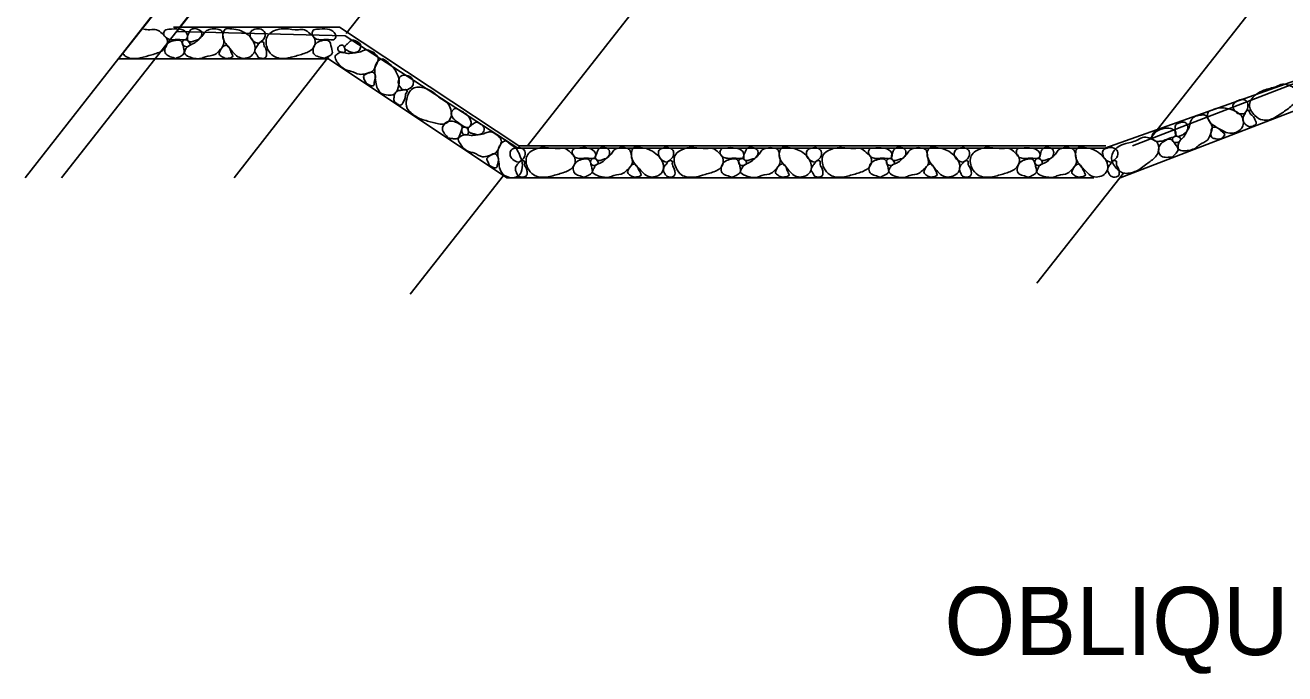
# Model space of a CAD drawing. Extents: x 1.7 to 16.3, y 0.2 to 10.2.
# Drawn here: x 2.417 to 4.708, y 6.211 to 7.39 of the extents above; entities that cross this region are included whole.
import ezdxf

# ---------------------------------------------------------------- set-up
doc = ezdxf.new("R2010")
doc.units = 0
for name, color, linetype in [('SD_P_Prop Object Lines', 7, 'Continuous'), ('SD_P_Shading', 7, 'Continuous'), ('SD_P_Subtitles', 7, 'Continuous')]:
    doc.layers.add(name, color=color, linetype=linetype)

msp = doc.modelspace()

# ---------------------------------------------------------------- linework, layer by layer
at = {"layer": 'SD_P_Prop Object Lines'}
for p, q in [((3.001, 7.375), (4.823, 9.695)), ((2.417, 7.113), (4.434, 9.691)), ((2.483, 7.113), (4.512, 9.691)), ((2.587, 7.329), (4.269, 9.475)), ((3.331, 7.171), (5.145, 9.485)), ((4.463, 7.183), (6.261, 9.473)), ((2.695, 7.383), (4.309, 9.439)), ((2.695, 7.383), (4.309, 9.439)), ((2.687, 7.387), (2.989, 7.387)), ((2.989, 7.387), (3.315, 7.171)), ((4.431, 7.171), (4.993, 7.387)), ((2.797, 7.113), (2.969, 7.333)), ((2.587, 7.329), (2.969, 7.329)), ((2.587, 7.329), (2.969, 7.329)), ((2.969, 7.329), (3.293, 7.113)), ((2.969, 7.329), (3.293, 7.113)), ((4.409, 7.113), (4.971, 7.329)), ((4.409, 7.113), (4.971, 7.329)), ((3.315, 7.171), (4.383, 7.171)), ((3.117, 6.901), (3.287, 7.117)), ((3.293, 7.113), (4.361, 7.113)), ((3.293, 7.113), (4.361, 7.113)), ((4.257, 6.921), (4.415, 7.121))]:
    msp.add_line(p, q, dxfattribs=at)
for points in [[(2.632, 7.383), (2.644, 7.382), (2.656, 7.382), (2.666, 7.375), (2.675, 7.365), (2.671, 7.348), (2.663, 7.342), (2.642, 7.335), (2.621, 7.33), (2.61, 7.33)], [(2.686, 7.364), (2.678, 7.365), (2.67, 7.371), (2.669, 7.377), (2.673, 7.382), (2.678, 7.383), (2.698, 7.383), (2.71, 7.377), (2.712, 7.369), (2.709, 7.364), (2.703, 7.364), (2.686, 7.364)], [(2.725, 7.33), (2.715, 7.333), (2.707, 7.34), (2.708, 7.345), (2.712, 7.351), (2.723, 7.357), (2.732, 7.364), (2.74, 7.372), (2.745, 7.379), (2.754, 7.383), (2.767, 7.383), (2.774, 7.38), (2.777, 7.369), (2.778, 7.355), (2.77, 7.344), (2.762, 7.337), (2.745, 7.333), (2.737, 7.33), (2.725, 7.33)], [(2.732, 7.364), (2.725, 7.362), (2.718, 7.36), (2.713, 7.362), (2.712, 7.365), (2.713, 7.372), (2.715, 7.377), (2.718, 7.382), (2.723, 7.384), (2.733, 7.382), (2.737, 7.379), (2.737, 7.37), (2.732, 7.364)], [(2.814, 7.33), (2.804, 7.333), (2.794, 7.342), (2.784, 7.354), (2.777, 7.366), (2.777, 7.375), (2.781, 7.383), (2.789, 7.384), (2.804, 7.382), (2.816, 7.377), (2.828, 7.367), (2.835, 7.352), (2.834, 7.342), (2.826, 7.333), (2.814, 7.33)], [(2.841, 7.357), (2.831, 7.362), (2.826, 7.372), (2.828, 7.379), (2.835, 7.383), (2.846, 7.383), (2.853, 7.377), (2.853, 7.369), (2.844, 7.359), (2.841, 7.357)], [(2.88, 7.33), (2.869, 7.334), (2.858, 7.347), (2.857, 7.369), (2.875, 7.382), (2.89, 7.384), (2.914, 7.382), (2.925, 7.382), (2.935, 7.375), (2.944, 7.365), (2.94, 7.348), (2.932, 7.342), (2.912, 7.335), (2.89, 7.33), (2.88, 7.33)], [(2.956, 7.364), (2.947, 7.365), (2.94, 7.371), (2.939, 7.377), (2.942, 7.382), (2.947, 7.383), (2.967, 7.383), (2.979, 7.377), (2.982, 7.369), (2.978, 7.364), (2.973, 7.364), (2.956, 7.364)], [(2.691, 7.33), (2.681, 7.333), (2.673, 7.338), (2.671, 7.347), (2.676, 7.357), (2.687, 7.362), (2.7, 7.362), (2.705, 7.35), (2.705, 7.338), (2.698, 7.333), (2.691, 7.33)], [(2.712, 7.351), (2.707, 7.352), (2.703, 7.355), (2.703, 7.36), (2.707, 7.364), (2.713, 7.362), (2.717, 7.355), (2.712, 7.351)], [(2.856, 7.335), (2.855, 7.332), (2.848, 7.33), (2.841, 7.332), (2.838, 7.337), (2.835, 7.342), (2.836, 7.348), (2.841, 7.355), (2.844, 7.359), (2.848, 7.36), (2.851, 7.359), (2.851, 7.355), (2.855, 7.347), (2.856, 7.34), (2.856, 7.335)], [(2.961, 7.33), (2.951, 7.333), (2.942, 7.338), (2.941, 7.347), (2.946, 7.357), (2.956, 7.362), (2.969, 7.362), (2.974, 7.35), (2.975, 7.338), (2.967, 7.333), (2.961, 7.33)], [(3.015, 7.34), (3.008, 7.342), (3.002, 7.345), (2.998, 7.349), (2.999, 7.353), (3.004, 7.357), (3.008, 7.361), (3.014, 7.363), (3.019, 7.361), (3.027, 7.355), (3.027, 7.35), (3.023, 7.343), (3.015, 7.34)], [(2.61, 7.33), (2.599, 7.334), (2.594, 7.34)], [(2.782, 7.33), (2.775, 7.333), (2.77, 7.338), (2.772, 7.345), (2.779, 7.353), (2.782, 7.354), (2.789, 7.348), (2.792, 7.34), (2.794, 7.333), (2.782, 7.33), (2.784, 7.33)], [(2.991, 7.316), (2.984, 7.324), (2.981, 7.334), (2.985, 7.338), (2.991, 7.341), (3.004, 7.339), (3.015, 7.34), (3.027, 7.342), (3.034, 7.345), (3.044, 7.344), (3.055, 7.337), (3.059, 7.331), (3.056, 7.319), (3.049, 7.307), (3.036, 7.302), (3.025, 7.301), (3.009, 7.307), (3, 7.309), (2.991, 7.316)], [(2.991, 7.341), (2.987, 7.344), (2.986, 7.349), (2.989, 7.353), (2.994, 7.354), (2.998, 7.349), (2.998, 7.341), (2.991, 7.341)], [(3.065, 7.266), (3.058, 7.275), (3.055, 7.287), (3.053, 7.303), (3.054, 7.317), (3.059, 7.325), (3.067, 7.329), (3.074, 7.325), (3.085, 7.315), (3.092, 7.305), (3.097, 7.29), (3.094, 7.273), (3.088, 7.265), (3.077, 7.263), (3.065, 7.266)], [(3.038, 7.284), (3.034, 7.291), (3.033, 7.298), (3.038, 7.302), (3.048, 7.305), (3.051, 7.304), (3.054, 7.296), (3.052, 7.287), (3.05, 7.28), (3.038, 7.284), (3.04, 7.283)], [(3.102, 7.274), (3.096, 7.284), (3.098, 7.295), (3.103, 7.299), (3.111, 7.299), (3.121, 7.293), (3.123, 7.284), (3.119, 7.277), (3.106, 7.273), (3.102, 7.274)], [(3.103, 7.247), (3.099, 7.245), (3.093, 7.248), (3.088, 7.253), (3.088, 7.259), (3.089, 7.264), (3.093, 7.27), (3.101, 7.272), (3.106, 7.273), (3.11, 7.273), (3.112, 7.27), (3.11, 7.267), (3.108, 7.258), (3.105, 7.251), (3.103, 7.247)], [(3.12, 7.23), (3.112, 7.239), (3.111, 7.256), (3.122, 7.275), (3.144, 7.276), (3.158, 7.269), (3.176, 7.255), (3.186, 7.248), (3.191, 7.237), (3.192, 7.224), (3.18, 7.211), (3.169, 7.211), (3.149, 7.216), (3.128, 7.224), (3.12, 7.23)], [(4.68, 7.218), (4.668, 7.218), (4.654, 7.226), (4.644, 7.246), (4.657, 7.265), (4.67, 7.272), (4.693, 7.279), (4.704, 7.283), (4.716, 7.281), (4.727, 7.274), (4.73, 7.257), (4.725, 7.248), (4.708, 7.234), (4.689, 7.222), (4.68, 7.218)], [(4.634, 7.229), (4.623, 7.23), (4.615, 7.238), (4.614, 7.245), (4.619, 7.251), (4.629, 7.255), (4.638, 7.253), (4.641, 7.245), (4.637, 7.232), (4.634, 7.229)], [(3.201, 7.216), (3.195, 7.222), (3.192, 7.231), (3.195, 7.236), (3.2, 7.239), (3.205, 7.237), (3.222, 7.226), (3.228, 7.214), (3.226, 7.206), (3.22, 7.204), (3.215, 7.206), (3.201, 7.216)], [(4.536, 7.163), (4.525, 7.162), (4.515, 7.165), (4.514, 7.171), (4.516, 7.178), (4.524, 7.187), (4.53, 7.197), (4.535, 7.207), (4.537, 7.215), (4.543, 7.223), (4.556, 7.227), (4.563, 7.227), (4.57, 7.218), (4.576, 7.206), (4.573, 7.192), (4.568, 7.182), (4.553, 7.173), (4.546, 7.167), (4.536, 7.163)], [(4.619, 7.195), (4.608, 7.194), (4.596, 7.198), (4.582, 7.206), (4.571, 7.215), (4.568, 7.224), (4.569, 7.232), (4.576, 7.236), (4.591, 7.24), (4.603, 7.239), (4.618, 7.234), (4.631, 7.223), (4.633, 7.213), (4.629, 7.202), (4.619, 7.195)], [(4.656, 7.214), (4.656, 7.211), (4.65, 7.207), (4.643, 7.206), (4.638, 7.209), (4.634, 7.213), (4.632, 7.22), (4.635, 7.228), (4.637, 7.232), (4.639, 7.235), (4.643, 7.235), (4.644, 7.232), (4.65, 7.225), (4.654, 7.219), (4.656, 7.214)], [(3.187, 7.185), (3.18, 7.193), (3.176, 7.202), (3.179, 7.21), (3.189, 7.216), (3.2, 7.214), (3.211, 7.207), (3.209, 7.194), (3.203, 7.184), (3.194, 7.184), (3.187, 7.185)], [(3.215, 7.166), (3.208, 7.175), (3.205, 7.185), (3.209, 7.188), (3.215, 7.191), (3.228, 7.19), (3.239, 7.191), (3.251, 7.193), (3.259, 7.196), (3.268, 7.195), (3.279, 7.187), (3.283, 7.181), (3.28, 7.17), (3.273, 7.158), (3.26, 7.153), (3.249, 7.151), (3.233, 7.158), (3.225, 7.16), (3.215, 7.166)], [(3.215, 7.191), (3.212, 7.195), (3.211, 7.199), (3.213, 7.204), (3.218, 7.205), (3.223, 7.199), (3.222, 7.192), (3.215, 7.191)], [(3.239, 7.191), (3.232, 7.193), (3.226, 7.195), (3.223, 7.199), (3.223, 7.203), (3.228, 7.208), (3.232, 7.211), (3.238, 7.214), (3.243, 7.212), (3.251, 7.205), (3.252, 7.2), (3.247, 7.193), (3.239, 7.191)], [(4.487, 7.18), (4.479, 7.179), (4.47, 7.181), (4.467, 7.187), (4.468, 7.193), (4.472, 7.196), (4.491, 7.203), (4.504, 7.201), (4.51, 7.195), (4.508, 7.188), (4.503, 7.186), (4.487, 7.18)], [(4.53, 7.197), (4.524, 7.192), (4.518, 7.189), (4.513, 7.188), (4.51, 7.191), (4.509, 7.198), (4.509, 7.203), (4.51, 7.209), (4.515, 7.212), (4.525, 7.214), (4.529, 7.212), (4.532, 7.205), (4.53, 7.197)], [(4.589, 7.183), (4.581, 7.184), (4.575, 7.187), (4.574, 7.194), (4.577, 7.204), (4.581, 7.205), (4.588, 7.202), (4.595, 7.196), (4.599, 7.191), (4.589, 7.183), (4.59, 7.184)], [(3.289, 7.117), (3.282, 7.125), (3.279, 7.138), (3.277, 7.153), (3.278, 7.167), (3.283, 7.175), (3.291, 7.18), (3.298, 7.175), (3.31, 7.166), (3.316, 7.155), (3.321, 7.14), (3.319, 7.123), (3.312, 7.115), (3.301, 7.113), (3.289, 7.117)], [(4.428, 7.122), (4.417, 7.121), (4.402, 7.13), (4.393, 7.15), (4.405, 7.169), (4.419, 7.175), (4.441, 7.182), (4.452, 7.187), (4.464, 7.184), (4.476, 7.177), (4.478, 7.16), (4.473, 7.151), (4.457, 7.138), (4.438, 7.125), (4.428, 7.122)], [(4.504, 7.151), (4.493, 7.15), (4.484, 7.152), (4.479, 7.159), (4.48, 7.17), (4.488, 7.179), (4.5, 7.183), (4.509, 7.174), (4.514, 7.163), (4.509, 7.156), (4.504, 7.151)], [(4.516, 7.178), (4.51, 7.177), (4.506, 7.178), (4.504, 7.183), (4.506, 7.187), (4.513, 7.188), (4.519, 7.183), (4.516, 7.178)], [(3.262, 7.135), (3.259, 7.141), (3.257, 7.148), (3.262, 7.153), (3.273, 7.156), (3.275, 7.154), (3.278, 7.146), (3.276, 7.137), (3.274, 7.131), (3.262, 7.135), (3.264, 7.134)], [(3.314, 7.141), (3.304, 7.146), (3.299, 7.156), (3.301, 7.163), (3.308, 7.167), (3.319, 7.167), (3.326, 7.161), (3.326, 7.153), (3.318, 7.143), (3.314, 7.141)], [(3.353, 7.114), (3.342, 7.118), (3.331, 7.131), (3.33, 7.153), (3.348, 7.166), (3.363, 7.168), (3.387, 7.166), (3.399, 7.166), (3.409, 7.159), (3.417, 7.149), (3.413, 7.132), (3.405, 7.126), (3.385, 7.119), (3.363, 7.114), (3.353, 7.114)], [(3.429, 7.148), (3.42, 7.149), (3.413, 7.155), (3.412, 7.161), (3.416, 7.166), (3.421, 7.167), (3.441, 7.167), (3.452, 7.161), (3.455, 7.153), (3.451, 7.148), (3.446, 7.148), (3.429, 7.148)], [(3.454, 7.135), (3.449, 7.136), (3.446, 7.139), (3.446, 7.144), (3.449, 7.148), (3.456, 7.146), (3.459, 7.139), (3.454, 7.135)], [(3.468, 7.114), (3.458, 7.117), (3.449, 7.124), (3.451, 7.129), (3.454, 7.135), (3.466, 7.141), (3.474, 7.148), (3.483, 7.156), (3.488, 7.163), (3.496, 7.167), (3.51, 7.167), (3.516, 7.164), (3.52, 7.153), (3.521, 7.139), (3.513, 7.128), (3.505, 7.121), (3.488, 7.117), (3.479, 7.114), (3.468, 7.114)], [(3.474, 7.148), (3.468, 7.146), (3.461, 7.144), (3.456, 7.146), (3.454, 7.149), (3.456, 7.156), (3.458, 7.161), (3.461, 7.166), (3.466, 7.168), (3.476, 7.166), (3.479, 7.163), (3.479, 7.154), (3.474, 7.148)], [(3.557, 7.114), (3.547, 7.117), (3.537, 7.126), (3.526, 7.138), (3.52, 7.15), (3.52, 7.159), (3.523, 7.167), (3.532, 7.168), (3.547, 7.166), (3.558, 7.161), (3.57, 7.151), (3.578, 7.136), (3.577, 7.126), (3.569, 7.117), (3.557, 7.114)], [(3.584, 7.141), (3.574, 7.146), (3.569, 7.156), (3.57, 7.163), (3.577, 7.167), (3.589, 7.167), (3.596, 7.161), (3.596, 7.153), (3.587, 7.143), (3.584, 7.141)], [(3.622, 7.114), (3.611, 7.118), (3.601, 7.131), (3.599, 7.153), (3.617, 7.166), (3.633, 7.168), (3.656, 7.166), (3.668, 7.166), (3.678, 7.159), (3.686, 7.149), (3.683, 7.132), (3.675, 7.126), (3.654, 7.119), (3.633, 7.114), (3.622, 7.114)], [(3.724, 7.135), (3.718, 7.136), (3.715, 7.139), (3.715, 7.144), (3.718, 7.148), (3.725, 7.146), (3.729, 7.139), (3.724, 7.135)], [(3.737, 7.114), (3.727, 7.117), (3.718, 7.124), (3.72, 7.129), (3.724, 7.135), (3.735, 7.141), (3.744, 7.148), (3.752, 7.156), (3.757, 7.163), (3.766, 7.167), (3.779, 7.167), (3.786, 7.164), (3.789, 7.153), (3.79, 7.139), (3.782, 7.128), (3.774, 7.121), (3.757, 7.117), (3.749, 7.114), (3.737, 7.114)], [(3.744, 7.148), (3.737, 7.146), (3.73, 7.144), (3.725, 7.146), (3.724, 7.149), (3.725, 7.156), (3.727, 7.161), (3.73, 7.166), (3.735, 7.168), (3.745, 7.166), (3.749, 7.163), (3.749, 7.154), (3.744, 7.148)], [(3.826, 7.114), (3.816, 7.117), (3.806, 7.126), (3.796, 7.138), (3.789, 7.15), (3.789, 7.159), (3.793, 7.167), (3.801, 7.168), (3.816, 7.166), (3.828, 7.161), (3.84, 7.151), (3.847, 7.136), (3.846, 7.126), (3.838, 7.117), (3.826, 7.114)], [(3.853, 7.141), (3.843, 7.146), (3.838, 7.156), (3.84, 7.163), (3.847, 7.167), (3.858, 7.167), (3.865, 7.161), (3.865, 7.153), (3.856, 7.143), (3.853, 7.141)], [(3.892, 7.114), (3.881, 7.118), (3.87, 7.131), (3.868, 7.153), (3.887, 7.166), (3.902, 7.168), (3.925, 7.166), (3.937, 7.166), (3.947, 7.159), (3.956, 7.149), (3.952, 7.132), (3.944, 7.126), (3.924, 7.119), (3.902, 7.114), (3.892, 7.114)], [(3.968, 7.148), (3.959, 7.149), (3.952, 7.155), (3.951, 7.161), (3.954, 7.166), (3.959, 7.167), (3.979, 7.167), (3.991, 7.161), (3.994, 7.153), (3.99, 7.148), (3.984, 7.148), (3.968, 7.148)], [(4.006, 7.114), (3.996, 7.117), (3.988, 7.124), (3.989, 7.129), (3.993, 7.135), (4.005, 7.141), (4.013, 7.148), (4.021, 7.156), (4.026, 7.163), (4.035, 7.167), (4.048, 7.167), (4.055, 7.164), (4.058, 7.153), (4.06, 7.139), (4.051, 7.128), (4.043, 7.121), (4.026, 7.117), (4.018, 7.114), (4.006, 7.114)], [(4.013, 7.148), (4.006, 7.146), (3.999, 7.144), (3.994, 7.146), (3.993, 7.149), (3.994, 7.156), (3.996, 7.161), (3.999, 7.166), (4.005, 7.168), (4.015, 7.166), (4.018, 7.163), (4.018, 7.154), (4.013, 7.148)], [(4.095, 7.114), (4.085, 7.117), (4.075, 7.126), (4.065, 7.138), (4.059, 7.15), (4.058, 7.159), (4.062, 7.167), (4.07, 7.168), (4.085, 7.166), (4.097, 7.161), (4.109, 7.151), (4.117, 7.136), (4.116, 7.126), (4.107, 7.117), (4.095, 7.114)], [(4.122, 7.141), (4.112, 7.146), (4.107, 7.156), (4.109, 7.163), (4.116, 7.167), (4.127, 7.167), (4.134, 7.161), (4.134, 7.153), (4.126, 7.143), (4.122, 7.141)], [(4.161, 7.114), (4.15, 7.118), (4.139, 7.131), (4.138, 7.153), (4.156, 7.166), (4.171, 7.168), (4.195, 7.166), (4.207, 7.166), (4.217, 7.159), (4.225, 7.149), (4.221, 7.132), (4.213, 7.126), (4.193, 7.119), (4.171, 7.114), (4.161, 7.114)], [(4.237, 7.148), (4.228, 7.149), (4.221, 7.155), (4.22, 7.161), (4.223, 7.166), (4.229, 7.167), (4.249, 7.167), (4.26, 7.161), (4.263, 7.153), (4.259, 7.148), (4.254, 7.148), (4.237, 7.148)], [(4.262, 7.135), (4.257, 7.136), (4.254, 7.139), (4.254, 7.144), (4.257, 7.148), (4.264, 7.146), (4.267, 7.139), (4.262, 7.135)], [(4.276, 7.114), (4.265, 7.117), (4.257, 7.124), (4.259, 7.129), (4.262, 7.135), (4.274, 7.141), (4.282, 7.148), (4.291, 7.156), (4.296, 7.163), (4.304, 7.167), (4.318, 7.167), (4.324, 7.164), (4.328, 7.153), (4.329, 7.139), (4.321, 7.128), (4.313, 7.121), (4.296, 7.117), (4.287, 7.114), (4.276, 7.114)], [(4.282, 7.148), (4.276, 7.146), (4.269, 7.144), (4.264, 7.146), (4.262, 7.149), (4.264, 7.156), (4.265, 7.161), (4.269, 7.166), (4.274, 7.168), (4.284, 7.166), (4.287, 7.163), (4.287, 7.154), (4.282, 7.148)], [(4.365, 7.114), (4.355, 7.117), (4.345, 7.126), (4.334, 7.138), (4.328, 7.15), (4.328, 7.159), (4.331, 7.167), (4.34, 7.168), (4.355, 7.166), (4.366, 7.161), (4.378, 7.151), (4.386, 7.136), (4.385, 7.126), (4.377, 7.117), (4.365, 7.114)], [(4.392, 7.141), (4.382, 7.146), (4.377, 7.156), (4.378, 7.163), (4.385, 7.167), (4.397, 7.167), (4.404, 7.161), (4.404, 7.153), (4.395, 7.143), (4.392, 7.141)], [(3.33, 7.119), (3.328, 7.116), (3.321, 7.114), (3.314, 7.116), (3.311, 7.121), (3.309, 7.126), (3.309, 7.132), (3.314, 7.139), (3.318, 7.143), (3.321, 7.144), (3.325, 7.143), (3.325, 7.139), (3.328, 7.131), (3.33, 7.124), (3.33, 7.119)], [(3.434, 7.114), (3.424, 7.117), (3.416, 7.122), (3.414, 7.131), (3.419, 7.141), (3.429, 7.146), (3.442, 7.146), (3.447, 7.134), (3.448, 7.122), (3.441, 7.117), (3.434, 7.114)], [(3.525, 7.114), (3.518, 7.117), (3.513, 7.122), (3.515, 7.129), (3.522, 7.137), (3.525, 7.138), (3.531, 7.132), (3.535, 7.124), (3.537, 7.117), (3.525, 7.114), (3.526, 7.114)], [(3.599, 7.119), (3.597, 7.116), (3.591, 7.114), (3.584, 7.116), (3.58, 7.121), (3.578, 7.126), (3.579, 7.132), (3.584, 7.139), (3.587, 7.143), (3.591, 7.144), (3.594, 7.143), (3.594, 7.139), (3.597, 7.131), (3.599, 7.124), (3.599, 7.119)], [(3.703, 7.114), (3.693, 7.117), (3.685, 7.122), (3.683, 7.131), (3.688, 7.141), (3.698, 7.146), (3.712, 7.146), (3.717, 7.134), (3.717, 7.122), (3.71, 7.117), (3.703, 7.114)], [(3.794, 7.114), (3.787, 7.117), (3.782, 7.122), (3.784, 7.129), (3.791, 7.137), (3.794, 7.138), (3.801, 7.132), (3.804, 7.124), (3.806, 7.117), (3.794, 7.114), (3.796, 7.114)], [(3.868, 7.119), (3.866, 7.116), (3.86, 7.114), (3.853, 7.116), (3.85, 7.121), (3.847, 7.126), (3.848, 7.132), (3.853, 7.139), (3.856, 7.143), (3.86, 7.144), (3.863, 7.143), (3.863, 7.139), (3.866, 7.131), (3.868, 7.124), (3.868, 7.119)], [(3.973, 7.114), (3.963, 7.117), (3.954, 7.122), (3.952, 7.131), (3.957, 7.141), (3.968, 7.146), (3.981, 7.146), (3.986, 7.134), (3.987, 7.122), (3.979, 7.117), (3.973, 7.114)], [(3.993, 7.135), (3.988, 7.136), (3.984, 7.139), (3.984, 7.144), (3.988, 7.148), (3.994, 7.146), (3.998, 7.139), (3.993, 7.135)], [(4.064, 7.114), (4.057, 7.117), (4.052, 7.122), (4.054, 7.129), (4.06, 7.137), (4.064, 7.138), (4.07, 7.132), (4.074, 7.124), (4.075, 7.117), (4.064, 7.114), (4.065, 7.114)], [(4.138, 7.119), (4.136, 7.116), (4.129, 7.114), (4.122, 7.116), (4.119, 7.121), (4.117, 7.126), (4.117, 7.132), (4.122, 7.139), (4.126, 7.143), (4.129, 7.144), (4.132, 7.143), (4.132, 7.139), (4.136, 7.131), (4.138, 7.124), (4.138, 7.119)], [(4.242, 7.114), (4.232, 7.117), (4.223, 7.122), (4.222, 7.131), (4.227, 7.141), (4.237, 7.146), (4.25, 7.146), (4.255, 7.134), (4.256, 7.122), (4.249, 7.117), (4.242, 7.114)], [(4.333, 7.114), (4.326, 7.117), (4.321, 7.122), (4.323, 7.129), (4.33, 7.137), (4.333, 7.138), (4.339, 7.132), (4.343, 7.124), (4.345, 7.117), (4.333, 7.114), (4.334, 7.114)], [(4.407, 7.119), (4.405, 7.116), (4.398, 7.114), (4.392, 7.116), (4.388, 7.121), (4.386, 7.126), (4.387, 7.132), (4.392, 7.139), (4.395, 7.143), (4.398, 7.144), (4.402, 7.143), (4.402, 7.139), (4.405, 7.131), (4.407, 7.124), (4.407, 7.119)]]:
    msp.add_spline(points, degree=3, dxfattribs=at)
at = {"layer": 'SD_P_Shading'}
msp.add_lwpolyline([(2.693, 7.379), (4.307, 9.435), (4.621, 9.435), (4.947, 9.217), (6.065, 9.221), (6.627, 9.439), (6.674, 9.439), (5.065, 7.383), (4.991, 7.383), (4.381, 7.167), (3.313, 7.167), (2.999, 7.371)], close=True, dxfattribs=at)
msp.add_spline([(3.698, 7.148), (3.69, 7.149), (3.682, 7.155), (3.681, 7.161), (3.685, 7.166), (3.69, 7.167), (3.71, 7.167), (3.722, 7.161), (3.724, 7.153), (3.721, 7.148), (3.715, 7.148), (3.698, 7.148)], degree=3, dxfattribs=at)

# ---------------------------------------------------------------- texts
at = {"layer": 'SD_P_Subtitles'}
msp.add_text('OBLIQUE VIEW', height=0.124002, dxfattribs=at).set_placement((4.089, 6.245))

doc.saveas('drawing.dxf')
